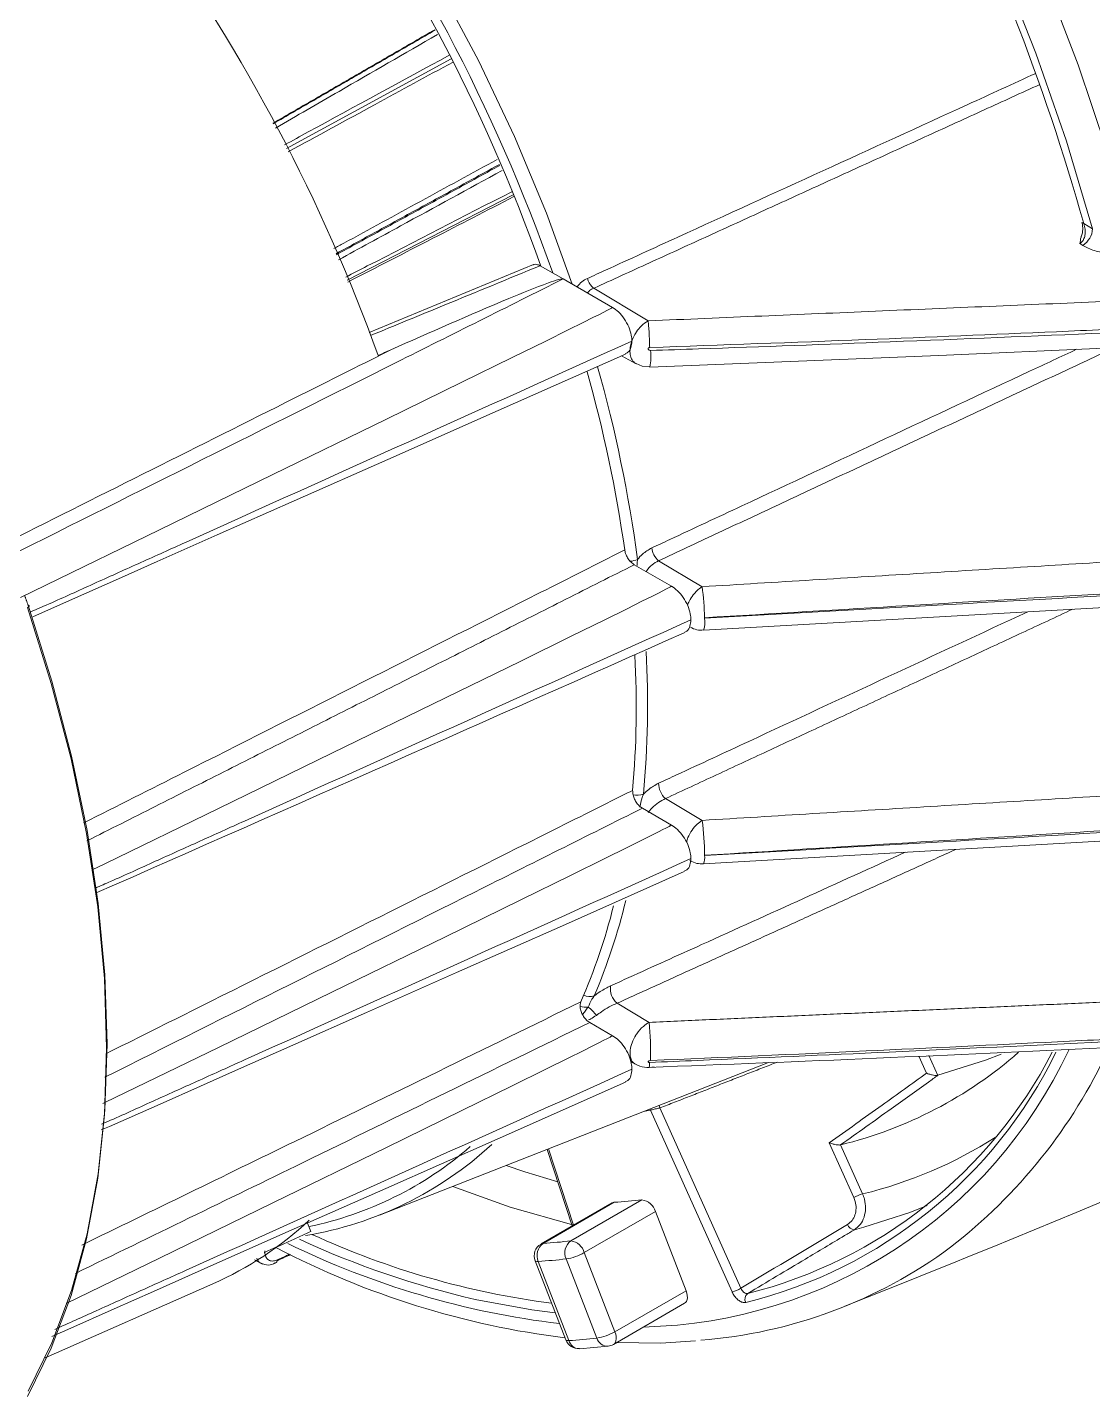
# Model space of a CAD drawing. Extents: x 11 to 120, y 2 to 94.
# Drawn here: x 17.484 to 19.815, y 10.361 to 13.357 of the extents above; entities that cross this region are included whole.
import ezdxf

# ---------------------------------------------------------------- set-up
doc = ezdxf.new("R2010")
doc.units = 0
doc.header["$MEASUREMENT"] = 0
doc.linetypes.add('SLD-Solid', pattern=[0])
doc.layers.add('OBJECT', color=7, linetype='CONTINUOUS')

msp = doc.modelspace()

# ---------------------------------------------------------------- linework, layer by layer
at = {"layer": 'OBJECT', "color": 7, "linetype": 'SLD-Solid', "lineweight": 15}
for p, q in [((18.051, 13.092), (18.4115, 13.2884)), ((18.1839, 12.804), (18.5468, 12.9908)), ((19.7952, 12.928), (19.8145, 12.9165)), ((19.7933, 12.8801), (19.7868, 12.884)), ((18.6059, 12.8358), (18.6561, 12.8068)), ((18.6561, 12.8068), (18.7643, 12.7443)), ((18.8423, 12.7151), (18.7231, 12.7863)), ((18.7841, 12.6387), (18.8158, 12.6213)), ((18.812, 12.1815), (18.8934, 12.1345)), ((18.9604, 12.1334), (18.8652, 12.1902)), ((18.9633, 12.0384), (19.9325, 12.0933)), ((18.9604, 11.6221), (18.8804, 11.6699)), ((18.8296, 11.6487), (18.8934, 11.6119)), ((18.9335, 11.5342), (18.9348, 11.5335)), ((18.8443, 11.1802), (18.7743, 11.222)), ((18.7145, 11.1798), (18.7643, 11.151)), ((18.2545, 10.7584), (19.1059, 11.0923)), ((18.8043, 11.0939), (18.8144, 11.0884)), ((19.4514, 11.0687), (19.4345, 11.1064)), ((19.4566, 11.1074), (19.476, 11.0642)), ((18.8474, 10.9882), (18.8322, 10.985)), ((18.8474, 10.9882), (18.8462, 10.9904)), ((19.0261, 10.5903), (18.8474, 10.9882)), ((18.8679, 10.9929), (19.0451, 10.5983)), ((19.2923, 10.7968), (19.2386, 10.9165)), ((19.2631, 10.912), (19.3113, 10.8048)), ((18.6214, 10.9023), (18.6763, 10.7347)), ((18.6242, 10.9034), (18.6789, 10.7362)), ((18.7682, 10.7864), (18.6126, 10.6966)), ((18.6732, 10.702), (18.8288, 10.7918)), ((18.7635, 10.785), (18.6079, 10.6952)), ((18.8581, 10.7662), (18.7025, 10.6764)), ((18.9253, 10.593), (18.8581, 10.7662)), ((18.1042, 10.7222), (18.097, 10.7408)), ((19.3142, 10.7317), (19.2934, 10.7264)), ((18.7025, 10.6764), (18.7697, 10.5032)), ((17.9812, 10.6602), (17.9989, 10.651)), ((18.5949, 10.6584), (18.6621, 10.4852)), ((18.6017, 10.657), (18.6689, 10.4838)), ((18.7301, 10.4893), (18.6629, 10.6625)), ((17.5234, 10.4458), (17.8901, 10.6081)), ((18.7697, 10.5032), (18.9253, 10.593)), ((18.7663, 10.4756), (18.9219, 10.5654)), ((18.692, 10.4661), (18.7548, 10.4717))]:
    msp.add_line(p, q, dxfattribs=at)
at = {"layer": 'OBJECT', "color": 7, "linetype": 'SLD-Solid', "lineweight": 15, "flags": 128}
for points in [[(18.0402, 15.5935), (18.1844, 15.4935), (18.3273, 15.3829), (18.4681, 15.2624), (18.6063, 15.1323), (18.7413, 14.9934), (18.8723, 14.8463), (18.9988, 14.6917), (19.1202, 14.5302), (19.2359, 14.3627), (19.3454, 14.1899), (19.4482, 14.0126), (19.5438, 13.8317), (19.6318, 13.648), (19.7117, 13.4622), (19.7832, 13.2754), (19.846, 13.0884), (19.8997, 12.9019)], [(19.8145, 12.9165), (19.7575, 13.1085), (19.6907, 13.3011), (19.6146, 13.4932), (19.5295, 13.6838), (19.4358, 13.8719), (19.3341, 14.0566), (19.2248, 14.2369), (19.1086, 14.412), (18.9859, 14.5808), (18.8576, 14.7426), (18.7241, 14.8965), (18.5861, 15.0417), (18.4445, 15.1776), (18.2999, 15.3033), (18.153, 15.4182), (18.0047, 15.5218)], [(17.347, 14.6236), (17.4766, 14.5292), (17.6044, 14.4239), (17.7297, 14.3085), (17.8516, 14.1837), (17.9693, 14.0502), (18.0822, 13.909), (18.1895, 13.7609), (18.2905, 13.6068), (18.3846, 13.4477), (18.4711, 13.2847), (18.5496, 13.1187), (18.6196, 12.9508), (18.6762, 12.7952)], [(18.5913, 12.8383), (18.2323, 12.6898), (18.2319, 12.6896)], [(17.469, 12.1099), (17.5246, 12.1369), (17.7732, 12.2577), (17.8974, 12.3181), (18.0215, 12.3786), (18.2696, 12.4998), (18.4349, 12.5807), (18.545, 12.6347), (18.6184, 12.6709), (18.6673, 12.6951), (18.6998, 12.7112), (18.7215, 12.7221), (18.7359, 12.7293), (18.7455, 12.7342), (18.7519, 12.7375), (18.7561, 12.7397), (18.7589, 12.7412), (18.7608, 12.7422), (18.762, 12.7428), (18.7628, 12.7433), (18.7634, 12.7436), (18.7637, 12.7438), (18.7639, 12.744), (18.7641, 12.7441), (18.7642, 12.7441), (18.7643, 12.7442), (18.7643, 12.7442), (18.7643, 12.7443), (18.7643, 12.7443), (18.7643, 12.7443), (18.7643, 12.7443), (18.7643, 12.7443), (18.7643, 12.7443), (18.7643, 12.7443)], [(18.8462, 12.6141), (19.478, 12.6393), (19.8405, 12.6555)], [(17.4962, 12.0678), (17.5827, 12.106), (17.6836, 12.1508), (17.7685, 12.1884), (17.8997, 12.2466), (18.0677, 12.3211), (18.2725, 12.4119), (18.5141, 12.519), (18.7924, 12.6424)], [(18.8161, 12.6216), (18.8292, 12.616), (18.8462, 12.6148)], [(17.6259, 11.5136), (17.6536, 11.5271), (17.9022, 11.6479), (18.0264, 11.7083), (18.1505, 11.7688), (18.3987, 11.8899), (18.5639, 11.9708), (18.674, 12.0249), (18.7474, 12.0611), (18.7963, 12.0852), (18.8288, 12.1014), (18.8505, 12.1123), (18.8649, 12.1195), (18.8745, 12.1244), (18.8809, 12.1277), (18.8851, 12.1299), (18.8879, 12.1313), (18.8898, 12.1323), (18.891, 12.133), (18.8919, 12.1335), (18.8924, 12.1338), (18.8927, 12.134), (18.893, 12.1341), (18.8931, 12.1343), (18.8932, 12.1343), (18.8933, 12.1344), (18.8933, 12.1344), (18.8933, 12.1344), (18.8934, 12.1345), (18.8934, 12.1345), (18.8934, 12.1345), (18.8934, 12.1345), (18.8934, 12.1345), (18.8934, 12.1345)], [(17.486, 12.0927), (17.4871, 12.0926), (17.488, 12.0923), (17.4884, 12.0918), (17.4883, 12.0912), (17.4879, 12.0905), (17.4871, 12.0897), (17.4859, 12.0889), (17.4843, 12.088)], [(17.4843, 10.3613), (17.5367, 10.4672), (17.5799, 10.5826), (17.6138, 10.7068), (17.6381, 10.839), (17.6528, 10.9786), (17.6577, 11.1246), (17.6528, 11.2763), (17.6381, 11.4327), (17.6138, 11.5931), (17.5799, 11.7564), (17.5367, 11.9217), (17.4843, 12.088)], [(17.486, 12.0927), (17.5381, 11.927), (17.5811, 11.7624), (17.6149, 11.5998), (17.6391, 11.4401), (17.6537, 11.2843), (17.6586, 11.1332), (17.6537, 10.9878), (17.6391, 10.8488), (17.6149, 10.7171), (17.5811, 10.5935), (17.5381, 10.4786), (17.486, 10.373)], [(17.6496, 11.0025), (17.6536, 11.0045), (17.9022, 11.1253), (18.0264, 11.1857), (18.1505, 11.2462), (18.3987, 11.3673), (18.5639, 11.4482), (18.674, 11.5023), (18.7474, 11.5385), (18.7963, 11.5627), (18.8288, 11.5788), (18.8505, 11.5897), (18.8649, 11.5969), (18.8745, 11.6018), (18.8809, 11.6051), (18.8851, 11.6073), (18.8879, 11.6088), (18.8898, 11.6098), (18.891, 11.6104), (18.8919, 11.6109), (18.8924, 11.6112), (18.8927, 11.6114), (18.893, 11.6116), (18.8931, 11.6117), (18.8932, 11.6117), (18.8933, 11.6118), (18.8933, 11.6118), (18.8933, 11.6118), (18.8934, 11.6119), (18.8934, 11.6119), (18.8934, 11.6119), (18.8934, 11.6119), (18.8934, 11.6119), (18.8934, 11.6119)], [(18.9633, 11.5271), (19.0012, 11.5292), (19.9322, 11.5822)], [(17.6457, 10.945), (17.6641, 10.9525), (17.7746, 11.0015), (17.8631, 11.0408), (17.9393, 11.0746), (18.0653, 11.1304), (18.2265, 11.2019), (18.4229, 11.289), (18.6546, 11.3917), (18.9214, 11.51)], [(17.5688, 10.5651), (17.7732, 10.6644), (17.8974, 10.7249), (18.0215, 10.7854), (18.2696, 10.9065), (18.4349, 10.9874), (18.545, 11.0415), (18.6184, 11.0776), (18.6673, 11.1018), (18.6998, 11.118), (18.7215, 11.1288), (18.7359, 11.1361), (18.7455, 11.1409), (18.7519, 11.1442), (18.7561, 11.1464), (18.7589, 11.1479), (18.7608, 11.1489), (18.762, 11.1496), (18.7628, 11.15), (18.7634, 11.1503), (18.7637, 11.1506), (18.7639, 11.1507), (18.7641, 11.1508), (18.7642, 11.1509), (18.7643, 11.1509), (18.7643, 11.151), (18.7643, 11.151), (18.7643, 11.151), (18.7643, 11.151), (18.7643, 11.151), (18.7643, 11.151), (18.7643, 11.151), (18.7643, 11.151)], [(19.6142, 11.1107), (19.5803, 11.0971), (19.4763, 11.0643)], [(17.5378, 10.493), (17.5727, 10.5083), (17.6744, 10.5535), (17.76, 10.5914), (17.8923, 10.6501), (18.0617, 10.7252), (18.2682, 10.8167), (18.5118, 10.9247), (18.7924, 11.0491)], [(18.5315, 10.867), (18.5728, 10.8531), (18.6446, 10.8313)], [(18.6795, 10.7365), (18.5404, 10.7758), (18.4149, 10.8213)], [(18.7635, 10.785), (18.7647, 10.7856), (18.7682, 10.7864)], [(19.4526, 10.7797), (19.4148, 10.7643), (19.3142, 10.7317)], [(18.6126, 10.6966), (18.6092, 10.6958), (18.6079, 10.6952)], [(18.5949, 10.6584), (18.5951, 10.6581), (18.5963, 10.6573), (18.5985, 10.6569), (18.6017, 10.657)], [(18.9253, 10.593), (18.927, 10.5877), (18.9279, 10.5825), (18.9281, 10.5777), (18.9274, 10.5734), (18.926, 10.5697), (18.9239, 10.5669), (18.9219, 10.5654)], [(18.6392, 10.5443), (18.5878, 10.5508), (18.464, 10.5737)], [(18.7663, 10.4756), (18.7683, 10.4771), (18.7705, 10.4799), (18.7719, 10.4836), (18.7725, 10.4879), (18.7724, 10.4927), (18.7714, 10.4979), (18.7697, 10.5032)], [(18.6689, 10.4838), (18.6657, 10.4837), (18.6635, 10.4841), (18.6623, 10.485), (18.6621, 10.4852)], [(18.7739, 10.48), (18.8701, 10.478), (18.9459, 10.4835)]]:
    msp.add_lwpolyline(points, dxfattribs=at)
at = {"layer": 'OBJECT', "color": 7, "linetype": 'SLD-Solid', "lineweight": 15}
for centre, radius, start, end in [((15.0759, 11.5978), 4.9032, 15.7415, 38.1777), ((14.9846, 11.5429), 3.8466, 19.6222, 36.2174), ((14.9399, 11.5179), 3.9163, 19.4185, 36.2067), ((14.6156, 11.3304), 3.8643, 19.7974, 35.8036), ((19.7489, 12.9168), 0.0442, 337.6398, 17.3756), ((19.7949, 12.9321), 0.00411, 209.9397, 273.6506), ((19.7677, 12.9195), 0.0469, 302.9821, 356.3244), ((18.7166, 12.6372), 0.1317, 349.8646, 5.6688), ((15.7756, 11.7837), 3.0708, 7.6622, 15.7006), ((15.7441, 11.7749), 3.0784, 8.1962, 15.622), ((18.8943, 12.2241), 0.0447, 187.7082, 229.289), ((18.7993, 12.2366), 0.0477, 274.5342, 294.3641), ((18.4477, 12.0596), 0.5179, 0.6569, 8.1951), ((18.9564, 12.0756), 0.0372, 234.9232, 280.6512), ((18.9122, 12.0561), 0.0542, 340.7267, 9.2637), ((-133.3989, 354.4682), 374.7847, 293.76512, 293.980193), ((16.7274, 11.875), 2.1135, 354.6953, 3.1639), ((16.7081, 11.871), 2.1082, 355.0147, 3.0567), ((7.6062, 40.0582), 31.7222, 291.57755, 297.31411), ((18.9087, 11.7031), 0.0436, 179.7205, 229.5398), ((18.8185, 11.7131), 0.036, 254.9715, 291.745), ((18.4448, 11.5483), 0.5208, 359.7272, 8.1512), ((18.9329, 11.5401), 0.0331, 336.7388, 8.8719), ((18.9581, 11.5694), 0.0424, 236.9519, 277.0403), ((17.5109, 11.7548), 1.3188, 336.9468, 346.506), ((17.5126, 11.7455), 1.2918, 336.2349, 346.0992), ((18.7147, 11.2655), 0.0288, 242.4076, 289.6083), ((18.8005, 11.2535), 0.0409, 170.6282, 230.2112), ((18.7051, 11.2555), 0.0422, 253.692, 277.9073), ((18.663, 11.1482), 0.0812, 35.6028, 53.8201), ((18.0875, 11.1081), 0.7602, 359.1328, 5.4432), ((18.8083, 11.5674), 1.0541, 271.3019, 334.8215), ((15.6001, 97.8563), 86.8352, 272.140978, 272.79793), ((18.7858, 11.6152), 1.1727, 307.7632, 335.0261), ((18.8422, 11.1372), 0.0559, 240.4104, 283.4404), ((18.8089, 11.5676), 1.0303, 283.8604, 333.92), ((18.8078, 11.5894), 1.0338, 284.1195, 332.6753), ((19.0456, 11.8054), 0.9195, 283.7028, 311.3255), ((18.8902, 11.0005), 0.0236, 184.8929, 198.7529), ((17.9617, 11.4981), 0.7954, 279.5062, 312.6186), ((17.9418, 11.4965), 0.7794, 281.7049, 310.9946), ((19.0834, 11.7414), 0.964, 283.678, 302.5148), ((18.7035, 11.8512), 1.0668, 273.4767, 276.7423), ((18.8241, 10.7569), 0.0352, 15.1918, 82.4242), ((19.3342, 10.7236), 0.0843, 105.7229, 119.7678), ((17.5807, 11.306), 0.7634, 293.9099, 312.9516), ((19.2945, 10.743), 0.0166, 197.553, 266.2133), ((18.8689, 12.3632), 1.8554, 243.9561, 263.1723), ((18.907, 12.495), 1.9716, 245.1827, 257.0173), ((18.863, 12.3624), 1.8116, 245.3305, 262.6405), ((18.632, 10.6699), 0.0329, 125.947, 203.1429), ((18.548, 11.7614), 1.0668, 273.4767, 276.7423), ((18.6922, 10.676), 0.0322, 126.0936, 204.8036), ((18.6686, 10.6671), 0.0352, 15.1918, 82.4242), ((18.888, 12.3278), 1.852, 242.3717, 262.9394), ((18.6229, 10.6692), 0.03, 119.9973, 201.2057), ((18.6455, 10.7756), 0.1145, 278.7779, 299.8905), ((18.8783, 11.5335), 1.0516, 274.3058, 306.5055), ((18.0109, 10.6783), 0.0291, 239.1691, 302.1106), ((18.0223, 10.6607), 0.00862, 299.3521, 357.9626), ((18.5363, 11.7339), 1.0788, 273.4767, 276.7423), ((19.0032, 10.6715), 0.0843, 285.7229, 299.7678), ((19.0694, 10.5745), 0.0155, 127.3347, 207.8955), ((18.5966, 11.6369), 1.1553, 273.5848, 276.6342), ((18.7126, 10.6025), 0.1145, 278.7779, 299.8905), ((18.7535, 10.496), 0.0243, 196.0375, 273.1334), ((18.6901, 10.4961), 0.03, 201.2057, 273.5966), ((18.6918, 10.4899), 0.0237, 194.7237, 270.362), ((18.7513, 10.5015), 0.03, 276.6459, 299.9973)]:
    msp.add_arc(centre, radius, start, end, dxfattribs=at)
msp.add_ellipse((-78.573, -41.7664), major_axis=(144.0462, 82.1193), ratio=0.023135, start_param=5.443732, end_param=5.445939, dxfattribs=at)
for points in [[(18.0215, 13.1476), (18.3755, 13.3522)], [(18.0221, 13.1464), (18.3762, 13.3511)], [(19.6992, 13.2324), (18.7231, 12.7863)], [(18.5169, 13.0573), (18.1595, 12.862)], [(18.1604, 12.8599), (18.5179, 13.0552)], [(18.7231, 12.7863), (18.7231, 12.7863)], [(18.8423, 12.7151), (19.8366, 12.7573)], [(18.8424, 12.715), (18.8423, 12.7151)], [(18.2794, 12.6517), (18.2515, 12.6393)], [(19.8565, 12.6538), (18.8652, 12.1902)], [(17.6145, 11.5771), (18.812, 12.1815)], [(18.9604, 12.1334), (19.9292, 12.1925)], [(17.4786, 12.1133), (17.486, 12.0927)], [(19.7713, 12.0842), (18.8804, 11.6699)], [(18.9604, 11.6221), (19.9296, 11.681)], [(19.5154, 11.5585), (18.7743, 11.222)], [(18.8443, 11.1802), (19.8382, 11.2244)], [(19.1248, 11.0931), (18.8679, 10.9929)], [(19.476, 11.0642), (19.4763, 11.0643)], [(19.2634, 10.9121), (19.2631, 10.912)], [(18.0026, 10.6765), (18.1042, 10.7222)], [(18.0597, 10.672), (18.0304, 10.6586)], [(18.0309, 10.6604), (18.058, 10.6728)]]:
    msp.add_open_spline(points, degree=1, dxfattribs=at)
for points, knots in [([(18.3814, 13.3417), (18.3096, 13.3002), (18.1915, 13.232), (18.0734, 13.1637), (18.0271, 13.1369)], [0, 0, 0, 0, 0.607841, 1, 1, 1, 1]), ([(18.0467, 13.1001), (18.064, 13.1095), (18.1841, 13.1749), (18.3043, 13.2403), (18.407, 13.2963)], [0, 0, 0, 0, 0.144213, 1, 1, 1, 1]), ([(18.4154, 13.2814), (18.3586, 13.2504), (18.2383, 13.1849), (18.1181, 13.1194), (18.0548, 13.0849)], [0, 0, 0, 0, 0.473174, 1, 1, 1, 1]), ([(18.7095, 12.8079), (18.7227, 12.8139), (18.7887, 12.8441), (19.066, 12.9709), (19.3798, 13.1144), (19.6406, 13.2338), (19.6902, 13.2566)], [0, 0, 0, 0, 0.040385, 0.201923, 0.848077, 1, 1, 1, 1]), ([(18.1549, 12.8731), (18.1621, 12.877), (18.2811, 12.9421), (18.4002, 13.0071), (18.512, 13.0682)], [0, 0, 0, 0, 0.060391, 1, 1, 1, 1]), ([(18.5228, 13.0442), (18.4488, 13.0037), (18.3296, 12.9386), (18.2104, 12.8734), (18.1651, 12.8487)], [0, 0, 0, 0, 0.620564, 1, 1, 1, 1]), ([(18.181, 12.8109), (18.1966, 12.819), (18.3176, 12.8812), (18.4385, 12.9435), (18.5438, 12.9976)], [0, 0, 0, 0, 0.129572, 1, 1, 1, 1]), ([(18.5486, 12.9869), (18.4895, 12.9565), (18.3685, 12.8942), (18.2475, 12.8319), (18.1855, 12.8)], [0, 0, 0, 0, 0.48797, 1, 1, 1, 1]), ([(19.7952, 12.928), (19.7956, 12.9269), (19.7973, 12.9221), (19.7988, 12.9133), (19.7982, 12.9024), (19.7951, 12.893), (19.791, 12.887), (19.7878, 12.8847), (19.7868, 12.884)], [0, 0, 0, 0, 0.075037, 0.30705, 0.521158, 0.719374, 0.908428, 1, 1, 1, 1]), ([(19.7868, 12.884), (19.7868, 12.884), (19.788, 12.8887), (19.7874, 12.8941), (19.7899, 12.8992), (19.7903, 12.8999)], [0, 0, 0, 0, 0.008061, 0.876308, 1, 1, 1, 1]), ([(19.917, 12.8732), (19.9087, 12.8701), (19.8922, 12.8639), (19.8624, 12.8615), (19.8323, 12.8645), (19.8088, 12.8716), (19.7971, 12.878), (19.7933, 12.8801)], [0, 0, 0, 0, 0.214382, 0.428502, 0.649665, 0.885239, 1, 1, 1, 1]), ([(18.2347, 12.6829), (18.2889, 12.7052), (18.4127, 12.7561), (18.5364, 12.8071), (18.6059, 12.8358)], [0, 0, 0, 0, 0.438, 1, 1, 1, 1]), ([(18.6059, 12.8358), (18.6035, 12.8369), (18.5987, 12.839), (18.5937, 12.8392), (18.5919, 12.8378), (18.5917, 12.8376)], [0, 0, 0, 0, 0.464267, 0.928639, 1, 1, 1, 1]), ([(17.4428, 12.1992), (17.7256, 12.3407), (18.13, 12.5432), (18.5344, 12.7458), (18.6561, 12.8068)], [0, 0, 0, 0, 0.699038, 1, 1, 1, 1]), ([(18.6561, 12.8068), (18.6559, 12.8069), (18.6557, 12.807), (18.6547, 12.8071), (18.6517, 12.8069), (18.6411, 12.8041), (18.6018, 12.7904), (18.478, 12.7397), (18.3649, 12.6896), (18.2794, 12.6517)], [0, 0, 0, 0, 0.000975, 0.002308, 0.005826, 0.020094, 0.076658, 0.30233, 1, 1, 1, 1]), ([(18.6868, 12.7891), (18.6901, 12.7932), (18.6966, 12.8013), (18.7052, 12.8057), (18.7095, 12.8079)], [0, 0, 0, 0, 0.510124, 1, 1, 1, 1]), ([(18.7095, 12.8079), (18.7098, 12.8068), (18.7109, 12.8034), (18.7136, 12.7976), (18.7179, 12.7909), (18.7214, 12.7878), (18.7231, 12.7863)], [0, 0, 0, 0, 0.133378, 0.389908, 0.694954, 1, 1, 1, 1]), ([(18.7231, 12.7863), (18.72, 12.7849), (18.7147, 12.7825), (18.711, 12.7778), (18.7096, 12.7759)], [0, 0, 0, 0, 0.593976, 1, 1, 1, 1]), ([(18.7643, 12.7443), (18.7687, 12.7413), (18.7779, 12.7351), (18.7905, 12.72), (18.8003, 12.7021), (18.8059, 12.6849), (18.8065, 12.675), (18.8068, 12.6708)], [0, 0, 0, 0, 0.19834, 0.412972, 0.627088, 0.843128, 1, 1, 1, 1]), ([(18.8162, 12.6219), (18.8149, 12.6223), (18.8121, 12.6234), (18.8075, 12.6287), (18.8032, 12.6373), (18.8021, 12.6503), (18.804, 12.6634), (18.8082, 12.676), (18.815, 12.6888), (18.8247, 12.7018), (18.8346, 12.7105), (18.8409, 12.7142), (18.8424, 12.715)], [0, 0, 0, 0, 0.050504, 0.109071, 0.24972, 0.369373, 0.475505, 0.584906, 0.683919, 0.805927, 0.954586, 1, 1, 1, 1]), ([(18.8424, 12.715), (18.8427, 12.7114), (18.8434, 12.7041), (18.8444, 12.6891), (18.8452, 12.6727), (18.8455, 12.662), (18.8457, 12.6567)], [0, 0, 0, 0, 0.250222, 0.500526, 0.75072, 1, 1, 1, 1]), ([(19.8406, 12.6959), (19.8057, 12.6944), (19.6312, 12.6868), (19.2997, 12.6729), (19.0028, 12.6623), (18.8457, 12.6567)], [0, 0, 0, 0, 0.105256, 0.526282, 1, 1, 1, 1]), ([(18.8476, 12.6502), (18.8826, 12.6514), (19.0572, 12.6573), (19.3888, 12.6695), (19.6854, 12.6819), (19.8423, 12.6884)], [0, 0, 0, 0, 0.105274, 0.526371, 1, 1, 1, 1]), ([(18.2794, 12.6517), (18.2641, 12.644), (18.1873, 12.6055), (17.9028, 12.4629), (17.6335, 12.3279), (17.4257, 12.2238)], [0, 0, 0, 0, 0.053919, 0.269597, 1, 1, 1, 1]), ([(18.8068, 12.6708), (18.4813, 12.5241), (18.1232, 12.3626), (17.7328, 12.1864), (17.635, 12.1425), (17.5548, 12.1058), (17.5061, 12.0845), (17.4903, 12.0777)], [0, 0, 0, 0, 0.741941, 0.816136, 0.89033, 0.964524, 1, 1, 1, 1]), ([(18.8068, 12.6708), (18.8063, 12.666), (18.8055, 12.656), (18.7999, 12.6463), (18.7942, 12.644), (18.792, 12.6431)], [0, 0, 0, 0, 0.367746, 0.7657, 1, 1, 1, 1]), ([(18.8457, 12.6567), (18.8455, 12.6567), (18.8449, 12.6567), (18.844, 12.6564), (18.8431, 12.6558), (18.8425, 12.6551), (18.8422, 12.6544), (18.8423, 12.6535), (18.8427, 12.6525), (18.8437, 12.6514), (18.8453, 12.6504), (18.8468, 12.6503), (18.8476, 12.6502)], [0, 0, 0, 0, 0.034116, 0.149356, 0.234878, 0.299671, 0.36961, 0.439604, 0.524622, 0.634614, 0.805774, 1, 1, 1, 1]), ([(18.85, 12.2181), (18.8631, 12.2242), (18.9288, 12.2549), (19.2044, 12.3838), (19.501, 12.5226), (19.7452, 12.6367), (19.7795, 12.6528)], [0, 0, 0, 0, 0.042359, 0.211796, 0.889544, 1, 1, 1, 1]), ([(18.7911, 12.2137), (18.7758, 12.206), (18.6993, 12.1674), (18.3781, 12.0053), (17.9988, 11.8139), (17.6807, 11.6534), (17.6074, 11.6164)], [0, 0, 0, 0, 0.038769, 0.193843, 0.814141, 1, 1, 1, 1]), ([(18.812, 12.1815), (18.8096, 12.1831), (18.8048, 12.1864), (18.7984, 12.1944), (18.7936, 12.2034), (18.7916, 12.21), (18.7911, 12.2134), (18.7911, 12.2137)], [0, 0, 0, 0, 0.242889, 0.485801, 0.728123, 0.969552, 1, 1, 1, 1]), ([(18.819, 12.1931), (18.8226, 12.1972), (18.8318, 12.2078), (18.8431, 12.2142), (18.85, 12.2181)], [0, 0, 0, 0, 0.381418, 1, 1, 1, 1]), ([(18.819, 12.1931), (18.8189, 12.1923), (18.8181, 12.1874), (18.8179, 12.1823), (18.8178, 12.1781)], [0, 0, 0, 0, 0.176523, 1, 1, 1, 1]), ([(18.8652, 12.1902), (18.8603, 12.1875), (18.8505, 12.1822), (18.8415, 12.1727), (18.8385, 12.1668), (18.8383, 12.1663)], [0, 0, 0, 0, 0.480032, 0.958275, 1, 1, 1, 1]), ([(18.8934, 12.1345), (18.8978, 12.1315), (18.9069, 12.1252), (18.9195, 12.1101), (18.9294, 12.0923), (18.9349, 12.0751), (18.9355, 12.0652), (18.9358, 12.061)], [0, 0, 0, 0, 0.19834, 0.412972, 0.627088, 0.843128, 1, 1, 1, 1]), ([(18.9284, 12.0928), (18.9295, 12.0957), (18.9326, 12.1037), (18.9413, 12.117), (18.9515, 12.1277), (18.9583, 12.1321), (18.9604, 12.1334)], [0, 0, 0, 0, 0.171691, 0.480028, 0.844482, 1, 1, 1, 1]), ([(19.9345, 12.1237), (19.8997, 12.1216), (19.7256, 12.1111), (19.4026, 12.0916), (19.1145, 12.0744), (18.9656, 12.0655)], [0, 0, 0, 0, 0.10781, 0.539052, 1, 1, 1, 1]), ([(18.9657, 12.0649), (19.0005, 12.0668), (19.1746, 12.0764), (19.4977, 12.0943), (19.7859, 12.1105), (19.9349, 12.1189)], [0, 0, 0, 0, 0.107776, 0.53888, 1, 1, 1, 1]), ([(18.8651, 11.7033), (18.8782, 11.7094), (18.944, 11.7399), (19.2133, 11.865), (19.4693, 11.984), (19.6728, 12.0786)], [0, 0, 0, 0, 0.048847, 0.244237, 1, 1, 1, 1]), ([(18.9358, 12.061), (18.6103, 11.9142), (18.2522, 11.7528), (17.8618, 11.5766), (17.764, 11.5326), (17.6883, 11.498), (17.6442, 11.4787), (17.633, 11.4739)], [0, 0, 0, 0, 0.749679, 0.824647, 0.899615, 0.974582, 1, 1, 1, 1]), ([(18.9358, 12.061), (18.9354, 12.0562), (18.9345, 12.0462), (18.929, 12.0365), (18.9232, 12.0341), (18.921, 12.0333)], [0, 0, 0, 0, 0.367746, 0.7657, 1, 1, 1, 1]), ([(18.9656, 12.0655), (18.9656, 12.0655), (18.9655, 12.0655), (18.9654, 12.0655), (18.9653, 12.0654), (18.9653, 12.0654), (18.9652, 12.0653), (18.9652, 12.0652), (18.9652, 12.0651), (18.9652, 12.065), (18.9653, 12.0649), (18.9655, 12.0649), (18.9656, 12.0649), (18.9657, 12.0649)], [0, 0, 0, 0, 0.057544, 0.181946, 0.187743, 0.289765, 0.363759, 0.437966, 0.522194, 0.605856, 0.707241, 0.86305, 1, 1, 1, 1]), ([(18.8084, 11.6878), (18.7931, 11.6801), (18.7163, 11.6417), (18.3941, 11.4804), (18.0256, 11.2961), (17.7186, 11.1426), (17.6571, 11.1119)], [0, 0, 0, 0, 0.039994, 0.199969, 0.839871, 1, 1, 1, 1]), ([(18.8296, 11.6487), (18.8272, 11.6504), (18.8224, 11.6537), (18.816, 11.6616), (18.8112, 11.6706), (18.8084, 11.6799), (18.8084, 11.6852), (18.8084, 11.6878)], [0, 0, 0, 0, 0.203185, 0.40639, 0.609063, 0.81092, 1, 1, 1, 1]), ([(18.8319, 11.6796), (18.8357, 11.6832), (18.8462, 11.693), (18.8578, 11.6993), (18.8651, 11.7033)], [0, 0, 0, 0, 0.367572, 1, 1, 1, 1]), ([(18.8319, 11.6796), (18.831, 11.6772), (18.8278, 11.6683), (18.8257, 11.6585), (18.8242, 11.6513)], [0, 0, 0, 0, 0.265775, 1, 1, 1, 1]), ([(18.8804, 11.6699), (18.8751, 11.6673), (18.8646, 11.662), (18.8513, 11.6505), (18.8447, 11.6423), (18.842, 11.639)], [0, 0, 0, 0, 0.371595, 0.744372, 1, 1, 1, 1]), ([(17.6536, 11.06), (17.9238, 11.1953), (18.3159, 11.3915), (18.7078, 11.5878), (18.8296, 11.6487)], [0, 0, 0, 0, 0.68941, 1, 1, 1, 1]), ([(18.8934, 11.6119), (18.8978, 11.6089), (18.9069, 11.6027), (18.9195, 11.5875), (18.9294, 11.5697), (18.9349, 11.5525), (18.9355, 11.5426), (18.9358, 11.5384)], [0, 0, 0, 0, 0.19834, 0.412972, 0.627088, 0.843128, 1, 1, 1, 1]), ([(18.926, 11.5744), (18.927, 11.5777), (18.9297, 11.5868), (18.9378, 11.601), (18.9489, 11.6142), (18.9568, 11.6197), (18.9604, 11.6221)], [0, 0, 0, 0, 0.173427, 0.47263, 0.759395, 1, 1, 1, 1]), ([(18.9656, 11.5452), (19.0004, 11.5472), (19.1745, 11.5572), (19.4975, 11.5758), (19.7856, 11.5925), (19.9345, 11.6011)], [0, 0, 0, 0, 0.10781, 0.539052, 1, 1, 1, 1]), ([(19.9349, 11.6055), (19.9001, 11.6033), (19.726, 11.5926), (19.4029, 11.5726), (19.1147, 11.5549), (18.9657, 11.5458)], [0, 0, 0, 0, 0.107776, 0.53888, 1, 1, 1, 1]), ([(18.9358, 11.5384), (18.6103, 11.3917), (18.2522, 11.2302), (17.8618, 11.054), (17.764, 11.0101), (17.6928, 10.9774), (17.6532, 10.9601), (17.6465, 10.9572)], [0, 0, 0, 0, 0.757446, 0.833191, 0.908936, 0.98468, 1, 1, 1, 1]), ([(18.7601, 11.2601), (18.7734, 11.2661), (18.8398, 11.2962), (19.0547, 11.3934), (19.2562, 11.4848), (19.4046, 11.5522)], [0, 0, 0, 0, 0.061779, 0.308894, 1, 1, 1, 1]), ([(18.9358, 11.5384), (18.9354, 11.5336), (18.9345, 11.5236), (18.929, 11.5139), (18.9232, 11.5116), (18.921, 11.5107)], [0, 0, 0, 0, 0.367746, 0.7657, 1, 1, 1, 1]), ([(18.9657, 11.5458), (18.9656, 11.5458), (18.9655, 11.5458), (18.9654, 11.5457), (18.9653, 11.5457), (18.9652, 11.5456), (18.9652, 11.5455), (18.9652, 11.5454), (18.9652, 11.5453), (18.9653, 11.5453), (18.9654, 11.5452), (18.9655, 11.5452), (18.9656, 11.5452)], [0, 0, 0, 0, 0.102542, 0.238797, 0.342487, 0.423099, 0.496347, 0.573125, 0.662854, 0.751501, 0.862396, 1, 1, 1, 1]), ([(18.7244, 11.2383), (18.7227, 11.2358), (18.7175, 11.2282), (18.7136, 11.2195), (18.711, 11.2137)], [0, 0, 0, 0, 0.331598, 1, 1, 1, 1]), ([(18.7244, 11.2383), (18.7287, 11.2415), (18.7405, 11.2501), (18.7525, 11.2562), (18.7601, 11.2601)], [0, 0, 0, 0, 0.363916, 1, 1, 1, 1]), ([(18.6948, 11.2249), (18.4864, 11.1231), (18.1229, 10.9456), (17.759, 10.7685), (17.6037, 10.6929)], [0, 0, 0, 0, 0.573494, 1, 1, 1, 1]), ([(18.7145, 11.1798), (18.7121, 11.1815), (18.7073, 11.1848), (18.7009, 11.1927), (18.6961, 11.2018), (18.6934, 11.2111), (18.6929, 11.2192), (18.6942, 11.2231), (18.6948, 11.2249)], [0, 0, 0, 0, 0.173469, 0.346958, 0.519882, 0.691915, 0.863313, 1, 1, 1, 1]), ([(18.711, 11.2137), (18.7085, 11.2106), (18.7036, 11.2044), (18.7006, 11.1995), (18.699, 11.1969)], [0, 0, 0, 0, 0.487745, 1, 1, 1, 1]), ([(18.7743, 11.222), (18.7686, 11.2195), (18.7572, 11.2143), (18.7414, 11.2045), (18.7326, 11.198), (18.729, 11.1954)], [0, 0, 0, 0, 0.366326, 0.740963, 1, 1, 1, 1]), ([(17.5897, 10.6309), (17.7556, 10.7117), (18.1308, 10.8945), (18.5055, 11.0776), (18.7145, 11.1798)], [0, 0, 0, 0, 0.442117, 1, 1, 1, 1]), ([(18.729, 11.1954), (18.7249, 11.1927), (18.7186, 11.1887), (18.7136, 11.1863), (18.7119, 11.1855)], [0, 0, 0, 0, 0.668061, 1, 1, 1, 1]), ([(18.8147, 11.0887), (18.8129, 11.0897), (18.8086, 11.0921), (18.8046, 11.0992), (18.8024, 11.1087), (18.8027, 11.1208), (18.8064, 11.1357), (18.8126, 11.148), (18.8208, 11.1603), (18.8304, 11.1714), (18.8401, 11.1775), (18.8443, 11.1802)], [0, 0, 0, 0, 0.076736, 0.190425, 0.290813, 0.390277, 0.529437, 0.672963, 0.701584, 0.869781, 1, 1, 1, 1]), ([(18.7643, 11.151), (18.7687, 11.148), (18.7779, 11.1418), (18.7905, 11.1267), (18.8003, 11.1088), (18.8059, 11.0916), (18.8065, 11.0817), (18.8068, 11.0776)], [0, 0, 0, 0, 0.19834, 0.412972, 0.627088, 0.843128, 1, 1, 1, 1]), ([(18.8455, 11.0923), (18.8804, 11.0938), (19.055, 11.101), (19.3868, 11.1157), (19.6835, 11.1299), (19.8406, 11.1374)], [0, 0, 0, 0, 0.105236, 0.526182, 1, 1, 1, 1]), ([(19.8423, 11.1428), (19.8075, 11.1411), (19.633, 11.1324), (19.3015, 11.1164), (19.0047, 11.1034), (18.8476, 11.0966)], [0, 0, 0, 0, 0.105274, 0.526369, 1, 1, 1, 1]), ([(18.8476, 11.0966), (18.8472, 11.0966), (18.846, 11.0965), (18.8444, 11.096), (18.8432, 11.0953), (18.8425, 11.0947), (18.8423, 11.0941), (18.8423, 11.0935), (18.8426, 11.0931), (18.8432, 11.0927), (18.8442, 11.0924), (18.845, 11.0923), (18.8455, 11.0923)], [0, 0, 0, 0, 0.11179, 0.308323, 0.405355, 0.512738, 0.582945, 0.64962, 0.723408, 0.796438, 0.884273, 1, 1, 1, 1]), ([(18.8455, 11.0923), (18.8453, 11.0895), (18.8451, 11.0838), (18.8446, 11.0808), (18.8442, 11.0816), (18.8442, 11.0817)], [0, 0, 0, 0, 0.471535, 0.943071, 1, 1, 1, 1]), ([(18.8068, 11.0776), (18.4813, 10.9308), (18.1233, 10.7693), (17.7327, 10.5932), (17.6374, 10.5501), (17.5746, 10.5218), (17.5443, 10.5082)], [0, 0, 0, 0, 0.773381, 0.850719, 0.928057, 1, 1, 1, 1]), ([(18.8068, 11.0776), (18.8063, 11.0728), (18.8055, 11.0627), (18.7999, 11.053), (18.7942, 11.0507), (18.792, 11.0498)], [0, 0, 0, 0, 0.367746, 0.7657, 1, 1, 1, 1]), ([(19.2386, 10.9165), (19.2771, 10.944), (19.348, 10.9947), (19.419, 11.0455), (19.4514, 11.0687)], [0, 0, 0, 0, 0.542874, 1, 1, 1, 1]), ([(19.4763, 11.0643), (19.4695, 11.0594), (19.4353, 11.035), (19.3643, 10.9842), (19.3002, 10.9384), (19.2634, 10.9121)], [0, 0, 0, 0, 0.09637, 0.481852, 1, 1, 1, 1]), ([(19.4514, 11.0687), (19.4515, 11.0687), (19.453, 11.0681), (19.4569, 11.0668), (19.463, 11.0652), (19.4688, 11.0642), (19.4732, 11.0639), (19.4751, 11.0641), (19.476, 11.0642)], [0, 0, 0, 0, 0.005617, 0.208579, 0.488072, 0.69786, 0.848583, 1, 1, 1, 1]), ([(18.8474, 10.9882), (18.8485, 10.9884), (18.8507, 10.9889), (18.8554, 10.99), (18.8604, 10.9912), (18.8647, 10.9922), (18.867, 10.9927), (18.8679, 10.9929)], [0, 0, 0, 0, 0.214538, 0.429989, 0.647474, 0.867654, 1, 1, 1, 1]), ([(19.2386, 10.9165), (19.2386, 10.9165), (19.2401, 10.9159), (19.244, 10.9146), (19.2501, 10.913), (19.2559, 10.912), (19.2603, 10.9117), (19.2622, 10.9119), (19.2631, 10.912)], [0, 0, 0, 0, 0.005617, 0.20859, 0.488089, 0.697873, 0.84859, 1, 1, 1, 1]), ([(19.2786, 10.7379), (19.282, 10.7406), (19.2889, 10.7458), (19.2953, 10.7585), (19.2978, 10.7731), (19.2963, 10.7865), (19.2934, 10.794), (19.2923, 10.7968)], [0, 0, 0, 0, 0.217203, 0.434406, 0.651603, 0.868749, 1, 1, 1, 1]), ([(19.3113, 10.8048), (19.3128, 10.801), (19.3167, 10.791), (19.3187, 10.7732), (19.3154, 10.7537), (19.3069, 10.7368), (19.2979, 10.7298), (19.2934, 10.7264)], [0, 0, 0, 0, 0.131262, 0.348418, 0.565614, 0.782807, 1, 1, 1, 1]), ([(19.2934, 10.7264), (19.2862, 10.7221), (19.2505, 10.7007), (19.1727, 10.6542), (19.1021, 10.612), (19.06, 10.5868)], [0, 0, 0, 0, 0.091891, 0.459457, 1, 1, 1, 1]), ([(18.0035, 10.6804), (18.0038, 10.6765), (18.0043, 10.6687), (18.0096, 10.6609), (18.0175, 10.6574), (18.0252, 10.6581), (18.0298, 10.66), (18.0309, 10.6604)], [0, 0, 0, 0, 0.232846, 0.465705, 0.698166, 0.929864, 1, 1, 1, 1]), ([(17.996, 10.6534), (17.9944, 10.654), (17.9898, 10.6555), (17.9875, 10.6606), (17.986, 10.6639)], [0, 0, 0, 0, 0.338801, 1, 1, 1, 1]), ([(19.0261, 10.5903), (19.0261, 10.5902), (19.0276, 10.587), (19.0311, 10.581), (19.0377, 10.5736), (19.0449, 10.5686), (19.0508, 10.5668), (19.0542, 10.567), (19.0555, 10.5672), (19.0557, 10.5673)], [0, 0, 0, 0, 0.009589, 0.223459, 0.437352, 0.651325, 0.865321, 0.973137, 1, 1, 1, 1]), ([(19.06, 10.5868), (19.0599, 10.5868), (19.0592, 10.5867), (19.0575, 10.5866), (19.0545, 10.5874), (19.0508, 10.5899), (19.0475, 10.5936), (19.0459, 10.5967), (19.0451, 10.5983)], [0, 0, 0, 0, 0.026886, 0.134777, 0.348842, 0.562803, 0.776664, 1, 1, 1, 1])]:
    msp.add_open_spline(points, degree=3, knots=knots, dxfattribs=at)

doc.saveas('drawing.dxf')
